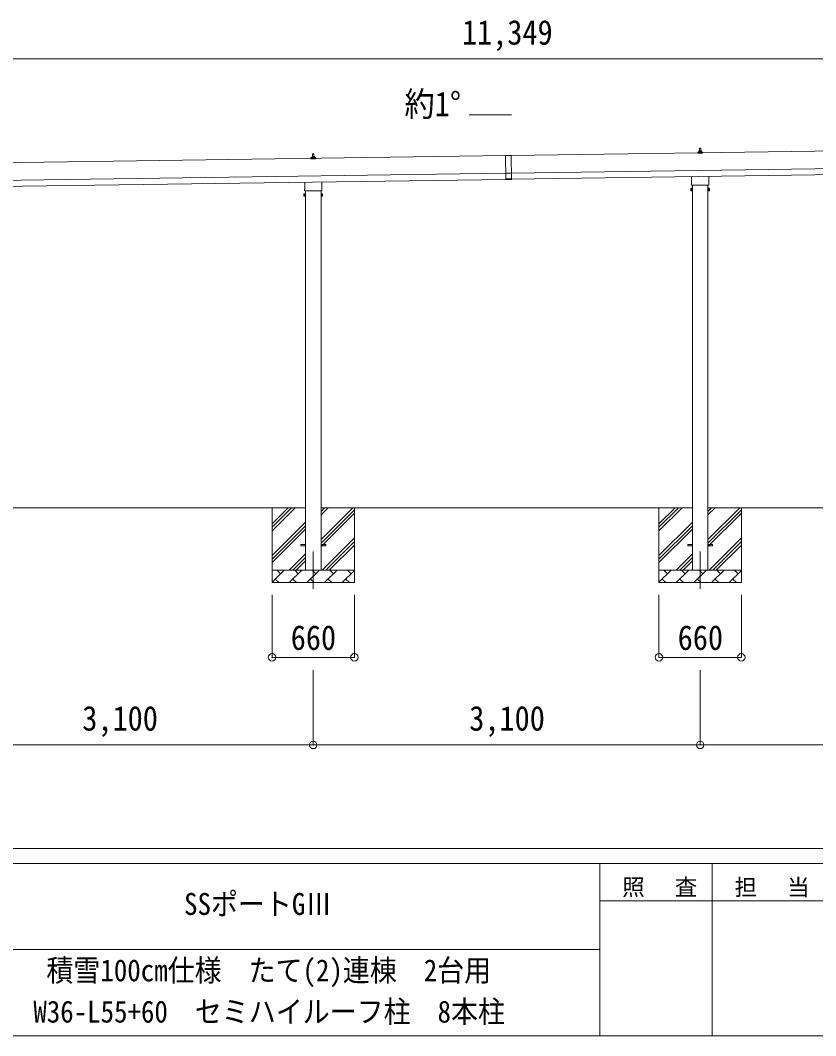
# Model space of a CAD drawing. Units: millimetres at full size, sheet at 1:60. Extents: x -16864 to 16864, y -11640 to 11640.
# Drawn here: x 760 to 7132, y -11640 to -3501 of the extents above; entities that cross this region are included whole.
import ezdxf
from ezdxf.enums import TextEntityAlignment as Align

# ---------------------------------------------------------------- set-up
doc = ezdxf.new("R2010")
doc.units = ezdxf.units.MM
doc.header["$LTSCALE"] = 60
doc.header["$PDMODE"] = 32
doc.header["$PDSIZE"] = 60
doc.linetypes.add('CHAIN1', pattern=[8, 5, -1, 1, -1])
for name, color, linetype, lineweight in [('0-1_Defpoints', 7, 'CHAIN1', 9), ('0-2_TEXT1', 4, 'Continuous', 9), ('0-3_SHAPE', 7, 'Continuous', 9), ('0-7_PARTS2', 7, 'Continuous', 9), ('0-8_TABLE1', 7, 'Continuous', 9), ('F-0', 7, 'Continuous', 9)]:
    doc.layers.add(name, color=color, linetype=linetype, lineweight=lineweight)
doc.styles.add('ＭＳ ゴシック', font='')
doc.styles.get('ＭＳ ゴシック').set_extended_font_data('MS Gothic')

msp = doc.modelspace()

# ---------------------------------------------------------------- linework, layer by layer
at = {"layer": '0-1_Defpoints'}
for p, q in [((3106.94, -7758.15), (3106.94, -8107.15)), ((6206.94, -7758.15), (6206.94, -8107.15))]:
    msp.add_line(p, q, dxfattribs=at)
at = {"layer": '0-2_TEXT1'}
for p, q in [((4694.85, -4257.32), (4358.85, -4262.12)), ((10297.62, -4504.74), (4692, -4584.82)), ((6189.38, -4557.32), (6225.11, -4557.32)), ((6189.76, -4557.14), (6196.48, -4555.51)), ((6196.86, -4555.32), (6217.63, -4555.32)), ((6197.25, -4554.54), (6197.25, -4550.32)), ((6198.25, -4550.32), (6216.25, -4550.32)), ((6201.25, -4550.32), (6201.97, -4526.8)), ((6202.97, -4525.82), (6211.52, -4525.82)), ((6212.52, -4526.8), (6213.25, -4550.32)), ((6217.25, -4554.54), (6217.25, -4550.32)), ((6224.73, -4557.14), (6218.01, -4555.51)), ((4647.01, -4585.46), (-983.46, -4665.89)), ((3089, -4610.11), (3089, -4602.39)), ((3125.5, -4610.11), (3089, -4610.11)), ((3089.38, -4601.61), (3125.11, -4601.61)), ((3089.76, -4601.42), (3096.48, -4599.79)), ((3096.86, -4599.61), (3117.63, -4599.61)), ((3097.25, -4598.82), (3097.25, -4594.61)), ((3098.25, -4594.61), (3116.25, -4594.61)), ((3101.25, -4594.61), (3101.97, -4571.08)), ((3102.97, -4570.11), (3111.52, -4570.11)), ((3112.52, -4571.08), (3113.25, -4594.61)), ((3117.25, -4598.82), (3117.25, -4594.61)), ((3124.73, -4601.42), (3118.01, -4599.79)), ((3125.5, -4610.11), (3125.5, -4602.39)), ((4646.99, -4584.46), (4691.99, -4583.82)), ((4646.99, -4584.46), (4649.74, -4776.94)), ((4692, -4584.82), (4647.01, -4585.46)), ((4691.99, -4583.82), (4694.74, -4776.3)), ((6189, -4565.82), (6189, -4558.11)), ((6225.5, -4565.82), (6189, -4565.82)), ((6225.5, -4565.82), (6225.5, -4558.11)), ((4694, -4724.8), (10299.62, -4644.72)), ((4694.72, -4774.8), (10300.34, -4694.72)), ((-981.46, -4805.88), (4649.01, -4725.44)), ((-980.74, -4855.87), (4649.72, -4775.44)), ((3038.64, -4854.09), (3038.64, -4798.45)), ((3175.24, -4796.5), (3175.24, -4854.09)), ((4694.02, -4725.8), (4649.02, -4726.44)), ((4694.67, -4771.3), (4649.67, -4771.94)), ((4694.74, -4776.3), (4649.74, -4776.94)), ((6138.64, -4809.81), (6138.64, -4754.17)), ((6275.24, -4752.22), (6275.24, -4809.81)), ((3036.94, -4862.87), (3036.94, -4857.37)), ((3174.88, -4866.37), (3039, -4866.37)), ((3044.44, -4866.37), (3044.44, -7908.15)), ((3169.44, -7908.15), (3169.44, -4866.37)), ((3176.94, -4857.37), (3176.94, -4862.87)), ((6132.94, -4848.08), (6133.7, -4846.77)), ((6132.94, -4848.08), (6132.94, -4865.08)), ((6132.94, -4865.08), (6133.7, -4866.4)), ((6139.94, -4851.67), (6133.7, -4851.67)), ((6139.94, -4861.49), (6133.7, -4861.49)), ((6139.94, -4866.4), (6133.7, -4866.4)), ((6136.94, -4818.58), (6136.94, -4813.08)), ((6274.88, -4822.08), (6139, -4822.08)), ((6142.44, -4865.78), (6139.94, -4865.78)), ((6144.44, -4822.08), (6144.44, -7908.15)), ((6269.44, -7908.15), (6269.44, -4822.08)), ((6271.44, -4865.78), (6273.94, -4865.78)), ((6273.94, -4851.67), (6280.18, -4851.67)), ((6273.94, -4861.49), (6280.18, -4861.49)), ((6273.94, -4866.4), (6280.18, -4866.4)), ((6276.94, -4813.08), (6276.94, -4818.58)), ((6280.94, -4848.08), (6280.18, -4846.77)), ((6280.94, -4865.08), (6280.18, -4866.4)), ((6280.94, -4848.08), (6280.94, -4865.08)), ((3032.94, -4892.37), (3033.7, -4891.05)), ((3032.94, -4892.37), (3032.94, -4909.37)), ((3032.94, -4909.37), (3033.7, -4910.68)), ((3039.94, -4895.96), (3033.7, -4895.96)), ((3039.94, -4905.78), (3033.7, -4905.78)), ((3039.94, -4910.68), (3033.7, -4910.68)), ((3042.44, -4910.07), (3039.94, -4910.07)), ((3171.44, -4910.07), (3173.94, -4910.07)), ((3173.94, -4895.96), (3180.18, -4895.96)), ((3173.94, -4905.78), (3180.18, -4905.78)), ((3173.94, -4910.68), (3180.18, -4910.68)), ((3180.94, -4892.37), (3180.18, -4891.05)), ((3180.94, -4909.37), (3180.18, -4910.68)), ((3180.94, -4892.37), (3180.94, -4909.37)), ((3006.94, -7703.65), (3044.44, -7703.65)), ((3006.94, -7712.65), (3006.94, -7703.65)), ((3006.94, -7703.65), (3044.44, -7703.65)), ((3006.94, -7712.65), (3006.94, -7703.65)), ((3006.94, -7712.65), (3044.44, -7712.65)), ((3006.94, -7712.65), (3044.44, -7712.65)), ((3169.44, -7703.65), (3206.94, -7703.65)), ((3169.44, -7703.65), (3206.94, -7703.65)), ((3169.44, -7712.65), (3206.94, -7712.65)), ((3169.44, -7712.65), (3206.94, -7712.65)), ((3206.94, -7712.65), (3206.94, -7703.65)), ((3206.94, -7712.65), (3206.94, -7703.65)), ((6106.94, -7703.65), (6144.44, -7703.65)), ((6106.94, -7712.65), (6106.94, -7703.65)), ((6106.94, -7703.65), (6144.44, -7703.65)), ((6106.94, -7712.65), (6106.94, -7703.65)), ((6106.94, -7712.65), (6144.44, -7712.65)), ((6106.94, -7712.65), (6144.44, -7712.65)), ((6269.44, -7703.65), (6306.94, -7703.65)), ((6269.44, -7703.65), (6306.94, -7703.65)), ((6269.44, -7712.65), (6306.94, -7712.65)), ((6269.44, -7712.65), (6306.94, -7712.65)), ((6306.94, -7712.65), (6306.94, -7703.65)), ((6306.94, -7712.65), (6306.94, -7703.65))]:
    msp.add_line(p, q, dxfattribs=at)
for points in [[(6139.94, -4866.4), (6139.94, -4846.77), (6133.7, -4846.77)], [(6139.94, -4865.78), (6139.94, -4847.38), (6142.44, -4847.38)], [(6273.94, -4865.78), (6273.94, -4847.38), (6271.44, -4847.38)], [(6273.94, -4866.4), (6273.94, -4846.77), (6280.18, -4846.77)], [(3039.94, -4910.68), (3039.94, -4891.05), (3033.7, -4891.05)], [(3039.94, -4910.07), (3039.94, -4891.67), (3042.44, -4891.67)], [(3173.94, -4910.07), (3173.94, -4891.67), (3171.44, -4891.67)], [(3173.94, -4910.68), (3173.94, -4891.05), (3180.18, -4891.05)]]:
    msp.add_lwpolyline(points, dxfattribs=at)
for points in [[(6142.44, -4867.08), (6142.44, -4846.08), (6144.44, -4846.08), (6144.44, -4867.08)], [(6271.44, -4867.08), (6271.44, -4846.08), (6269.44, -4846.08), (6269.44, -4867.08)], [(3042.44, -4911.37), (3042.44, -4890.37), (3044.44, -4890.37), (3044.44, -4911.37)], [(3171.44, -4911.37), (3171.44, -4890.37), (3169.44, -4890.37), (3169.44, -4911.37)]]:
    msp.add_lwpolyline(points, close=True, dxfattribs=at)
for centre, radius, start, end in [((6190, -4558.11), 1, 103.62699, 180), ((6196.25, -4554.54), 1, 283.62699, 0), ((6201.33, -4550.96), 4.13, 90, 171.17633), ((6198.25, -4551.32), 1, 90, 180), ((6202.97, -4526.82), 1, 90, 178.60509), ((6210.58, -4550.32), 4.83, 133.60282, 180), ((6203.91, -4550.32), 4.83, 0, 46.39718), ((6211.52, -4526.82), 1, 1.39491, 90), ((6213.16, -4550.96), 4.13, 8.82367, 90), ((6216.25, -4551.32), 1, 0, 90), ((6218.25, -4554.54), 1, 180, 256.37301), ((6224.5, -4558.11), 1, 0, 76.37301), ((3090, -4602.39), 1, 103.62699, 180), ((3096.25, -4598.82), 1, 283.62699, 0), ((3101.33, -4595.24), 4.13, 90, 171.17633), ((3098.25, -4595.61), 1, 90, 180), ((3102.97, -4571.11), 1, 90, 178.60509), ((3110.58, -4594.61), 4.83, 133.60282, 180), ((3103.91, -4594.61), 4.83, 0, 46.39718), ((3111.52, -4571.11), 1, 1.39491, 90), ((3113.16, -4595.24), 4.13, 8.82367, 90), ((3116.25, -4595.61), 1, 0, 90), ((3118.25, -4598.82), 1, 180, 256.37301), ((3124.5, -4602.39), 1, 0, 76.37301), ((3040.94, -4857.37), 4, 125.09963, 180), ((3040.94, -4862.87), 4, 180, 194.47751), ((3040.94, -4862.87), 4, 194.47751, 241.04498), ((3172.94, -4862.87), 4, 298.95502, 345.52249), ((3172.94, -4857.37), 4, 0, 54.90037), ((3172.94, -4862.87), 4, 345.52249, 0), ((6137.29, -4849.22), 4.34, 145.61575, 214.38425), ((6149.18, -4856.58), 16.24, 162.41205, 197.58795), ((6137.29, -4863.94), 4.34, 145.61575, 214.38425), ((6140.94, -4813.08), 4, 125.09963, 180), ((6140.94, -4818.58), 4, 180, 194.47751), ((6140.94, -4818.58), 4, 194.47751, 241.04498), ((6272.94, -4818.58), 4, 298.95502, 345.52249), ((6272.94, -4813.08), 4, 0, 54.90037), ((6272.94, -4818.58), 4, 345.52249, 0), ((6264.7, -4856.58), 16.24, 342.41205, 17.58795), ((6276.6, -4849.22), 4.34, 325.61575, 34.38425), ((6276.6, -4863.94), 4.34, 325.61575, 34.38425), ((3049.18, -4900.87), 16.24, 162.41205, 197.58795), ((3037.29, -4893.51), 4.34, 145.61575, 214.38425), ((3037.29, -4908.23), 4.34, 145.61575, 214.38425), ((3164.7, -4900.87), 16.24, 342.41205, 17.58795), ((3176.6, -4893.51), 4.34, 325.61575, 34.38425), ((3176.6, -4908.23), 4.34, 325.61575, 34.38425)]:
    msp.add_arc(centre, radius, start, end, dxfattribs=at)
at = {"layer": '0-3_SHAPE'}
for p, q in [((3044.44, -7408.15), (69.44, -7408.15)), ((6144.44, -7408.15), (3169.44, -7408.15)), ((9244.44, -7408.15), (6269.44, -7408.15))]:
    msp.add_line(p, q, dxfattribs=at)
at = {"layer": '0-7_PARTS2', "color": 4}
for p, q in [((4358.85, -4262.12), (4358.85, -4257.32)), ((4358.85, -4257.32), (4694.85, -4257.32))]:
    msp.add_line(p, q, dxfattribs=at)
at = {"layer": '0-8_TABLE1', "color": 6}
for p, q in [((10332.94, -3810.51), (-1016.06, -3810.51)), ((2776.94, -8607.15), (2776.94, -8107.15)), ((3436.94, -8607.15), (3436.94, -8107.15)), ((5876.94, -8607.15), (5876.94, -8107.15)), ((6536.94, -8607.15), (6536.94, -8107.15)), ((2776.94, -8607.15), (3436.94, -8607.15)), ((5876.94, -8607.15), (6536.94, -8607.15)), ((3106.94, -9309.15), (3106.94, -8709.15)), ((6206.94, -9309.15), (6206.94, -8709.15)), ((3106.94, -9309.15), (6.94, -9309.15)), ((6206.94, -9309.15), (3106.94, -9309.15)), ((9306.94, -9309.15), (6206.94, -9309.15))]:
    msp.add_line(p, q, dxfattribs=at)
at = {"layer": '0-8_TABLE1'}
for p, q in [((2776.94, -7408.15), (2776.94, -8008.15)), ((2776.94, -7536.63), (2905.42, -7408.15)), ((2776.94, -7593.2), (2961.99, -7408.15)), ((2776.94, -7564.92), (2933.71, -7408.15)), ((3169.44, -7465.26), (3226.55, -7408.15)), ((3169.44, -7436.98), (3198.27, -7408.15)), ((3169.44, -7663.25), (3424.54, -7408.15)), ((3169.44, -7691.54), (3436.94, -7424.04)), ((3169.44, -7719.82), (3436.94, -7452.32)), ((3436.94, -7408.15), (3436.94, -8008.15)), ((5876.94, -7408.15), (5876.94, -8008.15)), ((5876.94, -7536.63), (6005.42, -7408.15)), ((5876.94, -7593.2), (6061.99, -7408.15)), ((5876.94, -7564.92), (6033.71, -7408.15)), ((6269.44, -7465.26), (6326.55, -7408.15)), ((6269.44, -7436.98), (6298.27, -7408.15)), ((6269.44, -7663.25), (6524.54, -7408.15)), ((6269.44, -7691.54), (6536.94, -7424.04)), ((6269.44, -7719.82), (6536.94, -7452.32)), ((6536.94, -7408.15), (6536.94, -8008.15)), ((2776.94, -7791.19), (3044.44, -7523.69)), ((2776.94, -7819.48), (3044.44, -7551.98)), ((5876.94, -7791.19), (6144.44, -7523.69)), ((5876.94, -7819.48), (6144.44, -7551.98)), ((2776.94, -7847.76), (3044.44, -7580.26)), ((3179.1, -7908.15), (3436.94, -7650.31)), ((5876.94, -7847.76), (6144.44, -7580.26)), ((6279.1, -7908.15), (6536.94, -7650.31)), ((3207.38, -7908.15), (3436.94, -7678.59)), ((3235.67, -7908.15), (3436.94, -7706.88)), ((6307.38, -7908.15), (6536.94, -7678.59)), ((6335.67, -7908.15), (6536.94, -7706.88)), ((2914.54, -7908.15), (3044.44, -7778.25)), ((2942.82, -7908.15), (3044.44, -7806.54)), ((6014.54, -7908.15), (6144.44, -7778.25)), ((6042.82, -7908.15), (6144.44, -7806.54)), ((2971.11, -7908.15), (3044.44, -7834.82)), ((6071.11, -7908.15), (6144.44, -7834.82)), ((2776.94, -8005.31), (2874.1, -7908.15)), ((2776.94, -7908.15), (3436.94, -7908.15)), ((2845.54, -7936.71), (2816.99, -7908.15)), ((2915.52, -8008.15), (3015.52, -7908.15)), ((2986.97, -7936.71), (2958.41, -7908.15)), ((3056.94, -8008.15), (3156.94, -7908.15)), ((3128.39, -7936.71), (3099.83, -7908.15)), ((3198.36, -8008.15), (3298.36, -7908.15)), ((3269.81, -7936.71), (3241.26, -7908.15)), ((3339.78, -8008.15), (3436.94, -7911)), ((3411.23, -7936.71), (3382.68, -7908.15)), ((5876.94, -8005.31), (5974.1, -7908.15)), ((5876.94, -7908.15), (6536.94, -7908.15)), ((5945.54, -7936.71), (5916.99, -7908.15)), ((6015.52, -8008.15), (6115.52, -7908.15)), ((6086.97, -7936.71), (6058.41, -7908.15)), ((6156.94, -8008.15), (6256.94, -7908.15)), ((6228.39, -7936.71), (6199.83, -7908.15)), ((6298.36, -8008.15), (6398.36, -7908.15)), ((6369.81, -7936.71), (6341.26, -7908.15)), ((6439.78, -8008.15), (6536.94, -7911)), ((6511.23, -7936.71), (6482.68, -7908.15)), ((3436.94, -8008.15), (2776.94, -8008.15)), ((2802.65, -7979.6), (2831.2, -8008.15)), ((2944.07, -7979.6), (2972.63, -8008.15)), ((3085.49, -7979.6), (3114.05, -8008.15)), ((3226.92, -7979.6), (3255.47, -8008.15)), ((3368.34, -7979.6), (3396.89, -8008.15)), ((6536.94, -8008.15), (5876.94, -8008.15)), ((5902.65, -7979.6), (5931.2, -8008.15)), ((6044.07, -7979.6), (6072.63, -8008.15)), ((6185.49, -7979.6), (6214.05, -8008.15)), ((6326.92, -7979.6), (6355.47, -8008.15)), ((6468.34, -7979.6), (6496.89, -8008.15))]:
    msp.add_line(p, q, dxfattribs=at)
at = {"layer": '0-8_TABLE1', "color": 6}
for p in [(2776.94, -8607.15), (3436.94, -8607.15), (5876.94, -8607.15), (6536.94, -8607.15), (3106.94, -9309.15), (6206.94, -9309.15)]:
    msp.add_point(p, dxfattribs=at)
at = {"layer": 'F-0', "color": 5, "lineweight": 5}
for p, q in [((-16864.12, -10140), (16015.88, -10140)), ((-16864.12, -10260), (10682.37, -10260)), ((5402.37, -10260), (5402.37, -11640)), ((6302.37, -10260), (6302.37, -11640)), ((5402.37, -10560), (9002.37, -10560)), ((-6897.63, -10950), (5402.37, -10950)), ((-16864.12, -11640), (16015.88, -11640))]:
    msp.add_line(p, q, dxfattribs=at)

# ---------------------------------------------------------------- texts
at = {"layer": '0-7_PARTS2', "style": 'ＭＳ ゴシック', "width": 0.9}
msp.add_text('約1°', height=197.9, dxfattribs=at).set_placement((3837.76, -4329.88), align=Align.BOTTOM_LEFT)
at = {"layer": '0-8_TABLE1', "style": 'ＭＳ ゴシック', "width": 0.9}
for s, p in [('11,349', (4298.44, -3755.51)), ('660', (2926.94, -8607.15)), ('660', (6026.94, -8607.15)), ('3,100', (1256.94, -9254.15)), ('3,100', (4356.94, -9254.15))]:
    msp.add_text(s, height=197.9, dxfattribs=at).set_placement(p, align=Align.BOTTOM_LEFT)
at = {"layer": 'F-0', "style": 'ＭＳ ゴシック', "width": 0.9}
for s, p in [('SSポートGⅢ ', (2072.37, -10725)), ('積雪100cm仕様\u3000たて(2)連棟\u30002台用', (969.87, -11256.91)), ('W36-L55+60\u3000セミハイルーフ柱\u30008本柱', (864.87, -11587.74))]:
    msp.add_text(s, height=176, dxfattribs=at).set_placement(p, align=Align.BOTTOM_LEFT)
at = {"layer": 'F-0', "char_height": 132, "attachment_point": 7, "style": 'ＭＳ ゴシック'}
for s, insert in [('\\T1.17;照\u3000査', (5582.37, -10530)), ('\\T1.17;担\u3000当', (6482.37, -10530))]:
    msp.add_mtext(s, dxfattribs=dict(at, insert=insert))

doc.saveas('drawing.dxf')
